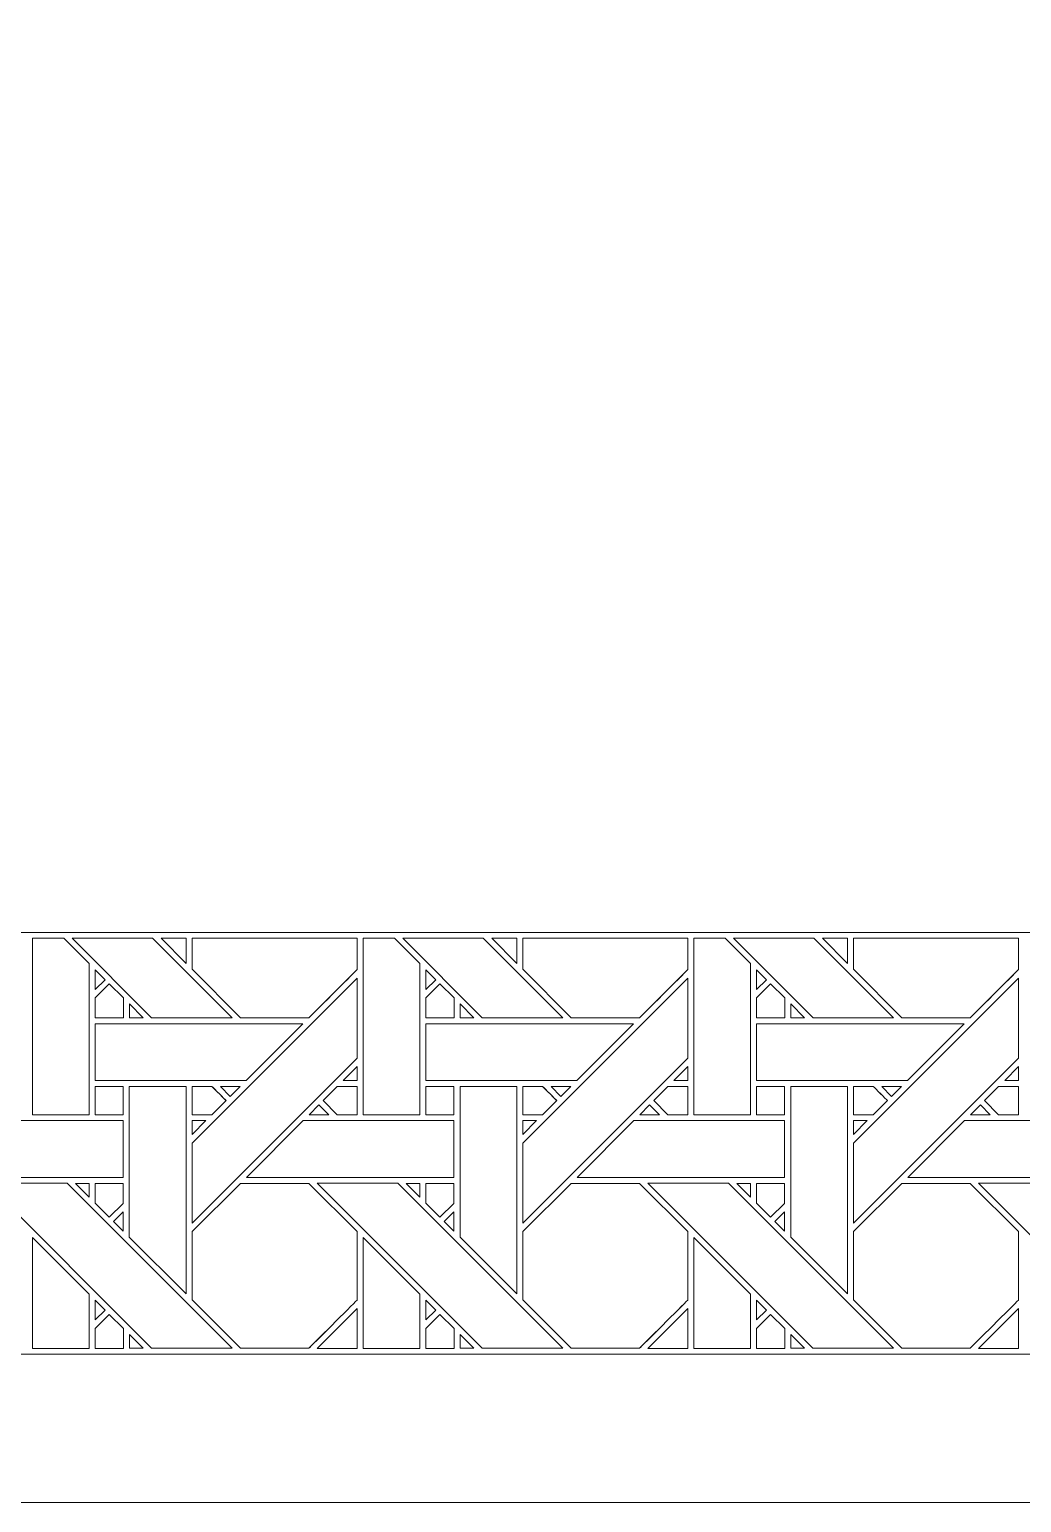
# Model space of a CAD drawing. Header units: inches. Extents: x 7.38 to 17.38, y 5.09 to 13.09.
# Drawn here: x 9.308 to 12.154, y 5.095 to 9.324 of the extents above; entities that cross this region are included whole.
import ezdxf

# ---------------------------------------------------------------- set-up
doc = ezdxf.new("R2010")
doc.units = ezdxf.units.IN
doc.header["$MEASUREMENT"] = 0
doc.layers.add('Design', color=7, linetype='Continuous', lineweight=0)

msp = doc.modelspace()

# ---------------------------------------------------------------- linework, layer by layer
at = {"layer": 'Design'}
for points, knots in [([(7.3829, 13.0948), (7.3829, 13.0948), (7.3829, 5.0948), (7.3829, 5.0948), (7.3829, 5.0948), (17.3829, 5.0948), (17.3829, 5.0948), (17.3829, 5.0948), (17.3829, 13.0948), (17.3829, 13.0948), (17.3829, 13.0948), (7.3829, 13.0948), (7.3829, 13.0948)], [0, 0, 0, 0, 1, 1, 1, 2, 2, 2, 3, 3, 3, 4, 4, 4, 4]), ([(7.8596, 12.6686), (7.8596, 12.6686), (7.8596, 5.5209), (7.8596, 5.5209), (7.8596, 5.5209), (16.9061, 5.5209), (16.9061, 5.5209), (16.9061, 5.5209), (16.9061, 12.6686), (16.9061, 12.6686), (16.9061, 12.6686), (7.8596, 12.6686), (7.8596, 12.6686)], [0, 0, 0, 0, 1, 1, 1, 2, 2, 2, 3, 3, 3, 4, 4, 4, 4]), ([(9.0706, 6.7312), (9.0706, 6.7312), (9.0706, 11.4583), (9.0706, 11.4583), (9.0706, 11.4583), (15.6951, 11.4583), (15.6951, 11.4583), (15.6951, 11.4583), (15.6951, 6.7312), (15.6951, 6.7312), (15.6951, 6.7312), (9.0706, 6.7312), (9.0706, 6.7312)], [0, 0, 0, 0, 1, 1, 1, 2, 2, 2, 3, 3, 3, 4, 4, 4, 4]), ([(9.3163, 6.7146), (9.3163, 6.7146), (9.4061, 6.7146), (9.4061, 6.7146), (9.4061, 6.7146), (9.4791, 6.6419), (9.4791, 6.6419), (9.4791, 6.6419), (9.4791, 6.2082), (9.4791, 6.2082), (9.4791, 6.2082), (9.3163, 6.2082), (9.3163, 6.2082), (9.3163, 6.2082), (9.3163, 6.7146), (9.3163, 6.7146)], [0, 0, 0, 0, 1, 1, 1, 2, 2, 2, 3, 3, 3, 4, 4, 4, 5, 5, 5, 5]), ([(9.4299, 6.7146), (9.4299, 6.7146), (9.6609, 6.7146), (9.6609, 6.7146), (9.6609, 6.7146), (9.8892, 6.4862), (9.8892, 6.4862), (9.8892, 6.4862), (9.6582, 6.4862), (9.6582, 6.4862), (9.6582, 6.4862), (9.4299, 6.7146), (9.4299, 6.7146)], [0, 0, 0, 0, 1, 1, 1, 2, 2, 2, 3, 3, 3, 4, 4, 4, 4]), ([(9.7571, 6.7146), (9.7571, 6.7146), (9.7571, 6.6426), (9.7571, 6.6426), (9.7571, 6.6426), (9.6851, 6.7146), (9.6851, 6.7146), (9.6851, 6.7146), (9.7571, 6.7146), (9.7571, 6.7146)], [0, 0, 0, 0, 1, 1, 1, 2, 2, 2, 3, 3, 3, 3]), ([(9.7742, 6.6255), (9.7742, 6.6255), (9.7742, 6.7146), (9.7742, 6.7146), (9.7742, 6.7146), (10.2478, 6.7146), (10.2478, 6.7146), (10.2478, 6.7146), (10.2478, 6.6249), (10.2478, 6.6249), (10.23, 6.607), (10.1181, 6.4952), (10.1091, 6.4862), (10.1091, 6.4862), (9.9134, 6.4862), (9.9134, 6.4862), (9.9134, 6.4862), (9.7742, 6.6255), (9.7742, 6.6255)], [0, 0, 0, 0, 1, 1, 1, 2, 2, 2, 3, 3, 3, 4, 4, 4, 5, 5, 5, 6, 6, 6, 6]), ([(9.7742, 6.6255), (9.7742, 6.6255), (9.7742, 6.7146), (9.7742, 6.7146), (9.7742, 6.7146), (10.2478, 6.7146), (10.2478, 6.7146), (10.2478, 6.7146), (10.2478, 6.6249), (10.2478, 6.6249), (10.2297, 6.6066), (10.1178, 6.4949), (10.1091, 6.4862), (10.1091, 6.4862), (9.9134, 6.4862), (9.9134, 6.4862), (9.9134, 6.4862), (9.7742, 6.6255), (9.7742, 6.6255)], [0, 0, 0, 0, 1, 1, 1, 2, 2, 2, 3, 3, 3, 4, 4, 4, 5, 5, 5, 6, 6, 6, 6]), ([(10.265, 6.7146), (10.265, 6.7146), (10.3548, 6.7146), (10.3548, 6.7146), (10.3548, 6.7146), (10.4278, 6.6419), (10.4278, 6.6419), (10.4278, 6.6419), (10.4278, 6.2082), (10.4278, 6.2082), (10.4278, 6.2082), (10.265, 6.2082), (10.265, 6.2082), (10.265, 6.2082), (10.265, 6.7146), (10.265, 6.7146)], [0, 0, 0, 0, 1, 1, 1, 2, 2, 2, 3, 3, 3, 4, 4, 4, 5, 5, 5, 5]), ([(10.3786, 6.7146), (10.3786, 6.7146), (10.6096, 6.7146), (10.6096, 6.7146), (10.6096, 6.7146), (10.838, 6.4862), (10.838, 6.4862), (10.838, 6.4862), (10.6069, 6.4862), (10.6069, 6.4862), (10.6069, 6.4862), (10.3786, 6.7146), (10.3786, 6.7146)], [0, 0, 0, 0, 1, 1, 1, 2, 2, 2, 3, 3, 3, 4, 4, 4, 4]), ([(10.7058, 6.7146), (10.7058, 6.7146), (10.7058, 6.6426), (10.7058, 6.6426), (10.7058, 6.6426), (10.6338, 6.7146), (10.6338, 6.7146), (10.6338, 6.7146), (10.7058, 6.7146), (10.7058, 6.7146)], [0, 0, 0, 0, 1, 1, 1, 2, 2, 2, 3, 3, 3, 3]), ([(10.7229, 6.6255), (10.7229, 6.6255), (10.7229, 6.7146), (10.7229, 6.7146), (10.7229, 6.7146), (11.1966, 6.7146), (11.1966, 6.7146), (11.1966, 6.7146), (11.1966, 6.6249), (11.1966, 6.6249), (11.1788, 6.607), (11.0669, 6.4952), (11.0579, 6.4862), (11.0579, 6.4862), (10.8622, 6.4862), (10.8622, 6.4862), (10.8622, 6.4862), (10.7229, 6.6255), (10.7229, 6.6255)], [0, 0, 0, 0, 1, 1, 1, 2, 2, 2, 3, 3, 3, 4, 4, 4, 5, 5, 5, 6, 6, 6, 6]), ([(10.7229, 6.6255), (10.7229, 6.6255), (10.7229, 6.7146), (10.7229, 6.7146), (10.7229, 6.7146), (11.1966, 6.7146), (11.1966, 6.7146), (11.1966, 6.7146), (11.1966, 6.6249), (11.1966, 6.6249), (11.1784, 6.6066), (11.0666, 6.4949), (11.0579, 6.4862), (11.0579, 6.4862), (10.8622, 6.4862), (10.8622, 6.4862), (10.8622, 6.4862), (10.7229, 6.6255), (10.7229, 6.6255)], [0, 0, 0, 0, 1, 1, 1, 2, 2, 2, 3, 3, 3, 4, 4, 4, 5, 5, 5, 6, 6, 6, 6]), ([(11.2137, 6.7146), (11.2137, 6.7146), (11.3036, 6.7146), (11.3036, 6.7146), (11.3036, 6.7146), (11.3765, 6.6419), (11.3765, 6.6419), (11.3765, 6.6419), (11.3765, 6.2082), (11.3765, 6.2082), (11.3765, 6.2082), (11.2137, 6.2082), (11.2137, 6.2082), (11.2137, 6.2082), (11.2137, 6.7146), (11.2137, 6.7146)], [0, 0, 0, 0, 1, 1, 1, 2, 2, 2, 3, 3, 3, 4, 4, 4, 5, 5, 5, 5]), ([(11.3273, 6.7146), (11.3273, 6.7146), (11.5583, 6.7146), (11.5583, 6.7146), (11.5583, 6.7146), (11.7867, 6.4862), (11.7867, 6.4862), (11.7867, 6.4862), (11.5557, 6.4862), (11.5557, 6.4862), (11.5557, 6.4862), (11.3273, 6.7146), (11.3273, 6.7146)], [0, 0, 0, 0, 1, 1, 1, 2, 2, 2, 3, 3, 3, 4, 4, 4, 4]), ([(11.6545, 6.7146), (11.6545, 6.7146), (11.6545, 6.6426), (11.6545, 6.6426), (11.6545, 6.6426), (11.5826, 6.7146), (11.5826, 6.7146), (11.5826, 6.7146), (11.6545, 6.7146), (11.6545, 6.7146)], [0, 0, 0, 0, 1, 1, 1, 2, 2, 2, 3, 3, 3, 3]), ([(11.6717, 6.6255), (11.6717, 6.6255), (11.6717, 6.7146), (11.6717, 6.7146), (11.6717, 6.7146), (12.1453, 6.7146), (12.1453, 6.7146), (12.1453, 6.7146), (12.1453, 6.6249), (12.1453, 6.6249), (12.1275, 6.607), (12.0156, 6.4952), (12.0066, 6.4862), (12.0066, 6.4862), (11.8109, 6.4862), (11.8109, 6.4862), (11.8109, 6.4862), (11.6717, 6.6255), (11.6717, 6.6255)], [0, 0, 0, 0, 1, 1, 1, 2, 2, 2, 3, 3, 3, 4, 4, 4, 5, 5, 5, 6, 6, 6, 6]), ([(11.6717, 6.6255), (11.6717, 6.6255), (11.6717, 6.7146), (11.6717, 6.7146), (11.6717, 6.7146), (12.1453, 6.7146), (12.1453, 6.7146), (12.1453, 6.7146), (12.1453, 6.6249), (12.1453, 6.6249), (12.1272, 6.6066), (12.0153, 6.4949), (12.0066, 6.4862), (12.0066, 6.4862), (11.8109, 6.4862), (11.8109, 6.4862), (11.8109, 6.4862), (11.6717, 6.6255), (11.6717, 6.6255)], [0, 0, 0, 0, 1, 1, 1, 2, 2, 2, 3, 3, 3, 4, 4, 4, 5, 5, 5, 6, 6, 6, 6]), ([(9.4964, 6.5677), (9.4964, 6.5677), (9.4964, 6.6244), (9.4964, 6.6244), (9.4964, 6.6244), (9.5246, 6.5958), (9.5246, 6.5958), (9.5246, 6.5958), (9.4964, 6.5677), (9.4964, 6.5677)], [0, 0, 0, 0, 1, 1, 1, 2, 2, 2, 3, 3, 3, 3]), ([(9.7742, 6.1269), (9.7742, 6.1269), (10.2479, 6.6005), (10.2479, 6.6005), (10.2479, 6.6005), (10.2479, 6.3705), (10.2479, 6.3705), (10.2479, 6.3705), (9.7742, 5.8968), (9.7742, 5.8968), (9.7742, 5.8968), (9.7742, 6.1269), (9.7742, 6.1269)], [0, 0, 0, 0, 1, 1, 1, 2, 2, 2, 3, 3, 3, 4, 4, 4, 4]), ([(10.4451, 6.5677), (10.4451, 6.5677), (10.4451, 6.6244), (10.4451, 6.6244), (10.4451, 6.6244), (10.4733, 6.5958), (10.4733, 6.5958), (10.4733, 6.5958), (10.4451, 6.5677), (10.4451, 6.5677)], [0, 0, 0, 0, 1, 1, 1, 2, 2, 2, 3, 3, 3, 3]), ([(10.7229, 6.1269), (10.7229, 6.1269), (11.1966, 6.6005), (11.1966, 6.6005), (11.1966, 6.6005), (11.1966, 6.3705), (11.1966, 6.3705), (11.1966, 6.3705), (10.7229, 5.8968), (10.7229, 5.8968), (10.7229, 5.8968), (10.7229, 6.1269), (10.7229, 6.1269)], [0, 0, 0, 0, 1, 1, 1, 2, 2, 2, 3, 3, 3, 4, 4, 4, 4]), ([(11.3938, 6.5677), (11.3938, 6.5677), (11.3938, 6.6244), (11.3938, 6.6244), (11.3938, 6.6244), (11.422, 6.5958), (11.422, 6.5958), (11.422, 6.5958), (11.3938, 6.5677), (11.3938, 6.5677)], [0, 0, 0, 0, 1, 1, 1, 2, 2, 2, 3, 3, 3, 3]), ([(11.6717, 6.1269), (11.6717, 6.1269), (12.1453, 6.6005), (12.1453, 6.6005), (12.1453, 6.6005), (12.1453, 6.3705), (12.1453, 6.3705), (12.1453, 6.3705), (11.6717, 5.8968), (11.6717, 5.8968), (11.6717, 5.8968), (11.6717, 6.1269), (11.6717, 6.1269)], [0, 0, 0, 0, 1, 1, 1, 2, 2, 2, 3, 3, 3, 4, 4, 4, 4]), ([(9.577, 6.486), (9.577, 6.486), (9.4963, 6.486), (9.4963, 6.486), (9.4963, 6.486), (9.4963, 6.5433), (9.4963, 6.5433), (9.4963, 6.5433), (9.5367, 6.5836), (9.5367, 6.5836), (9.5367, 6.5836), (9.577, 6.5433), (9.577, 6.5433), (9.577, 6.5433), (9.577, 6.486), (9.577, 6.486)], [0, 0, 0, 0, 1, 1, 1, 2, 2, 2, 3, 3, 3, 4, 4, 4, 5, 5, 5, 5]), ([(9.5367, 6.5836), (9.5367, 6.5836), (9.577, 6.5433), (9.577, 6.5433), (9.577, 6.5433), (9.577, 6.486), (9.577, 6.486), (9.577, 6.486), (9.4963, 6.486), (9.4963, 6.486), (9.4963, 6.486), (9.4963, 6.5433), (9.4963, 6.5433), (9.4963, 6.5433), (9.5367, 6.5836), (9.5367, 6.5836)], [0, 0, 0, 0, 1, 1, 1, 2, 2, 2, 3, 3, 3, 4, 4, 4, 5, 5, 5, 5]), ([(10.5257, 6.486), (10.5257, 6.486), (10.4451, 6.486), (10.4451, 6.486), (10.4451, 6.486), (10.4451, 6.5433), (10.4451, 6.5433), (10.4451, 6.5433), (10.4854, 6.5836), (10.4854, 6.5836), (10.4854, 6.5836), (10.5257, 6.5433), (10.5257, 6.5433), (10.5257, 6.5433), (10.5257, 6.486), (10.5257, 6.486)], [0, 0, 0, 0, 1, 1, 1, 2, 2, 2, 3, 3, 3, 4, 4, 4, 5, 5, 5, 5]), ([(10.4451, 6.486), (10.4451, 6.486), (10.4451, 6.5433), (10.4451, 6.5433), (10.4451, 6.5433), (10.4854, 6.5836), (10.4854, 6.5836), (10.4854, 6.5836), (10.5257, 6.5433), (10.5257, 6.5433), (10.5257, 6.5433), (10.5257, 6.486), (10.5257, 6.486), (10.5257, 6.486), (10.4451, 6.486), (10.4451, 6.486)], [0, 0, 0, 0, 1, 1, 1, 2, 2, 2, 3, 3, 3, 4, 4, 4, 5, 5, 5, 5]), ([(11.4745, 6.486), (11.4745, 6.486), (11.3938, 6.486), (11.3938, 6.486), (11.3938, 6.486), (11.3938, 6.5433), (11.3938, 6.5433), (11.3938, 6.5433), (11.4341, 6.5836), (11.4341, 6.5836), (11.4341, 6.5836), (11.4745, 6.5433), (11.4745, 6.5433), (11.4745, 6.5433), (11.4745, 6.486), (11.4745, 6.486)], [0, 0, 0, 0, 1, 1, 1, 2, 2, 2, 3, 3, 3, 4, 4, 4, 5, 5, 5, 5]), ([(11.3938, 6.486), (11.3938, 6.486), (11.3938, 6.5433), (11.3938, 6.5433), (11.3938, 6.5433), (11.4341, 6.5836), (11.4341, 6.5836), (11.4341, 6.5836), (11.4745, 6.5433), (11.4745, 6.5433), (11.4745, 6.5433), (11.4745, 6.486), (11.4745, 6.486), (11.4745, 6.486), (11.3938, 6.486), (11.3938, 6.486)], [0, 0, 0, 0, 1, 1, 1, 2, 2, 2, 3, 3, 3, 4, 4, 4, 5, 5, 5, 5]), ([(9.634, 6.4862), (9.634, 6.4862), (9.5943, 6.4862), (9.5943, 6.4862), (9.5943, 6.4862), (9.5943, 6.526), (9.5943, 6.526), (9.5943, 6.526), (9.634, 6.4862), (9.634, 6.4862)], [0, 0, 0, 0, 1, 1, 1, 2, 2, 2, 3, 3, 3, 3]), ([(10.5827, 6.4862), (10.5827, 6.4862), (10.543, 6.4862), (10.543, 6.4862), (10.543, 6.4862), (10.543, 6.526), (10.543, 6.526), (10.543, 6.526), (10.5827, 6.4862), (10.5827, 6.4862)], [0, 0, 0, 0, 1, 1, 1, 2, 2, 2, 3, 3, 3, 3]), ([(11.5314, 6.4862), (11.5314, 6.4862), (11.4917, 6.4862), (11.4917, 6.4862), (11.4917, 6.4862), (11.4917, 6.526), (11.4917, 6.526), (11.4917, 6.526), (11.5314, 6.4862), (11.5314, 6.4862)], [0, 0, 0, 0, 1, 1, 1, 2, 2, 2, 3, 3, 3, 3]), ([(9.4964, 6.3063), (9.4964, 6.3063), (9.4964, 6.469), (9.4964, 6.469), (9.4964, 6.469), (10.0921, 6.469), (10.0921, 6.469), (10.0921, 6.469), (9.9293, 6.3063), (9.9293, 6.3063), (9.9293, 6.3063), (9.4964, 6.3063), (9.4964, 6.3063)], [0, 0, 0, 0, 1, 1, 1, 2, 2, 2, 3, 3, 3, 4, 4, 4, 4]), ([(10.4451, 6.3063), (10.4451, 6.3063), (10.4451, 6.469), (10.4451, 6.469), (10.4451, 6.469), (11.0408, 6.469), (11.0408, 6.469), (11.0408, 6.469), (10.8781, 6.3063), (10.8781, 6.3063), (10.8781, 6.3063), (10.4451, 6.3063), (10.4451, 6.3063)], [0, 0, 0, 0, 1, 1, 1, 2, 2, 2, 3, 3, 3, 4, 4, 4, 4]), ([(11.3938, 6.3063), (11.3938, 6.3063), (11.3938, 6.469), (11.3938, 6.469), (11.3938, 6.469), (11.9895, 6.469), (11.9895, 6.469), (11.9895, 6.469), (11.8268, 6.3063), (11.8268, 6.3063), (11.8268, 6.3063), (11.3938, 6.3063), (11.3938, 6.3063)], [0, 0, 0, 0, 1, 1, 1, 2, 2, 2, 3, 3, 3, 4, 4, 4, 4]), ([(10.2081, 6.3063), (10.2081, 6.3063), (10.2479, 6.3461), (10.2479, 6.3461), (10.2479, 6.3461), (10.2479, 6.3063), (10.2479, 6.3063), (10.2479, 6.3063), (10.2081, 6.3063), (10.2081, 6.3063)], [0, 0, 0, 0, 1, 1, 1, 2, 2, 2, 3, 3, 3, 3]), ([(11.1568, 6.3063), (11.1568, 6.3063), (11.1966, 6.3461), (11.1966, 6.3461), (11.1966, 6.3461), (11.1966, 6.3063), (11.1966, 6.3063), (11.1966, 6.3063), (11.1568, 6.3063), (11.1568, 6.3063)], [0, 0, 0, 0, 1, 1, 1, 2, 2, 2, 3, 3, 3, 3]), ([(12.1056, 6.3063), (12.1056, 6.3063), (12.1453, 6.3461), (12.1453, 6.3461), (12.1453, 6.3461), (12.1453, 6.3063), (12.1453, 6.3063), (12.1453, 6.3063), (12.1056, 6.3063), (12.1056, 6.3063)], [0, 0, 0, 0, 1, 1, 1, 2, 2, 2, 3, 3, 3, 3]), ([(9.4963, 6.289), (9.4963, 6.289), (9.5766, 6.289), (9.5766, 6.289), (9.5766, 6.289), (9.5766, 6.2082), (9.5766, 6.2082), (9.5766, 6.2082), (9.4963, 6.2082), (9.4963, 6.2082), (9.4963, 6.2082), (9.4963, 6.289), (9.4963, 6.289)], [0, 0, 0, 0, 1, 1, 1, 2, 2, 2, 3, 3, 3, 4, 4, 4, 4]), ([(9.5766, 6.289), (9.5766, 6.289), (9.5766, 6.2082), (9.5766, 6.2082), (9.5766, 6.2082), (9.4963, 6.2082), (9.4963, 6.2082), (9.4963, 6.2082), (9.4963, 6.289), (9.4963, 6.289), (9.4963, 6.289), (9.5766, 6.289), (9.5766, 6.289)], [0, 0, 0, 0, 1, 1, 1, 2, 2, 2, 3, 3, 3, 4, 4, 4, 4]), ([(9.7571, 6.289), (9.7571, 6.289), (9.7571, 5.6939), (9.7571, 5.6939), (9.7571, 5.6939), (9.5942, 5.8568), (9.5942, 5.8568), (9.5942, 5.8568), (9.5942, 6.289), (9.5942, 6.289), (9.5942, 6.289), (9.7571, 6.289), (9.7571, 6.289)], [0, 0, 0, 0, 1, 1, 1, 2, 2, 2, 3, 3, 3, 4, 4, 4, 4]), ([(9.7742, 6.289), (9.7742, 6.289), (9.8313, 6.289), (9.8313, 6.289), (9.8364, 6.2839), (9.8672, 6.2531), (9.8716, 6.2486), (9.8716, 6.2486), (9.8312, 6.2082), (9.8312, 6.2082), (9.8312, 6.2082), (9.7742, 6.2082), (9.7742, 6.2082), (9.7742, 6.2082), (9.7742, 6.289), (9.7742, 6.289)], [0, 0, 0, 0, 1, 1, 1, 2, 2, 2, 3, 3, 3, 4, 4, 4, 5, 5, 5, 5]), ([(9.7742, 6.289), (9.7742, 6.289), (9.8313, 6.289), (9.8313, 6.289), (9.8369, 6.2834), (9.8716, 6.2486), (9.8716, 6.2486), (9.8716, 6.2486), (9.8312, 6.2082), (9.8312, 6.2082), (9.8312, 6.2082), (9.7742, 6.2082), (9.7742, 6.2082), (9.7742, 6.2082), (9.7742, 6.289), (9.7742, 6.289)], [0, 0, 0, 0, 1, 1, 1, 2, 2, 2, 3, 3, 3, 4, 4, 4, 5, 5, 5, 5]), ([(9.9121, 6.289), (9.9121, 6.289), (9.8838, 6.2608), (9.8838, 6.2608), (9.8838, 6.2608), (9.8556, 6.289), (9.8556, 6.289), (9.8556, 6.289), (9.9121, 6.289), (9.9121, 6.289)], [0, 0, 0, 0, 1, 1, 1, 2, 2, 2, 3, 3, 3, 3]), ([(10.2479, 6.2082), (10.2479, 6.2082), (10.1907, 6.2082), (10.1907, 6.2082), (10.1907, 6.2082), (10.1504, 6.2486), (10.1504, 6.2486), (10.1504, 6.2486), (10.1908, 6.289), (10.1908, 6.289), (10.1908, 6.289), (10.2479, 6.289), (10.2479, 6.289), (10.2479, 6.289), (10.2479, 6.2082), (10.2479, 6.2082)], [0, 0, 0, 0, 1, 1, 1, 2, 2, 2, 3, 3, 3, 4, 4, 4, 5, 5, 5, 5]), ([(10.1504, 6.2486), (10.1504, 6.2486), (10.1908, 6.289), (10.1908, 6.289), (10.1908, 6.289), (10.2479, 6.289), (10.2479, 6.289), (10.2479, 6.289), (10.2479, 6.2082), (10.2479, 6.2082), (10.2479, 6.2082), (10.1907, 6.2082), (10.1907, 6.2082), (10.1907, 6.2082), (10.1504, 6.2486), (10.1504, 6.2486)], [0, 0, 0, 0, 1, 1, 1, 2, 2, 2, 3, 3, 3, 4, 4, 4, 5, 5, 5, 5]), ([(10.4451, 6.2082), (10.4451, 6.2082), (10.4451, 6.289), (10.4451, 6.289), (10.4451, 6.289), (10.5253, 6.289), (10.5253, 6.289), (10.5253, 6.289), (10.5253, 6.2082), (10.5253, 6.2082), (10.5253, 6.2082), (10.4451, 6.2082), (10.4451, 6.2082)], [0, 0, 0, 0, 1, 1, 1, 2, 2, 2, 3, 3, 3, 4, 4, 4, 4]), ([(10.4451, 6.289), (10.4451, 6.289), (10.5253, 6.289), (10.5253, 6.289), (10.5253, 6.289), (10.5253, 6.2082), (10.5253, 6.2082), (10.5253, 6.2082), (10.4451, 6.2082), (10.4451, 6.2082), (10.4451, 6.2082), (10.4451, 6.289), (10.4451, 6.289)], [0, 0, 0, 0, 1, 1, 1, 2, 2, 2, 3, 3, 3, 4, 4, 4, 4]), ([(10.7058, 6.289), (10.7058, 6.289), (10.7058, 5.6939), (10.7058, 5.6939), (10.7058, 5.6939), (10.5429, 5.8568), (10.5429, 5.8568), (10.5429, 5.8568), (10.5429, 6.289), (10.5429, 6.289), (10.5429, 6.289), (10.7058, 6.289), (10.7058, 6.289)], [0, 0, 0, 0, 1, 1, 1, 2, 2, 2, 3, 3, 3, 4, 4, 4, 4]), ([(10.7229, 6.289), (10.7229, 6.289), (10.78, 6.289), (10.78, 6.289), (10.7851, 6.2839), (10.8159, 6.2531), (10.8203, 6.2486), (10.8203, 6.2486), (10.7799, 6.2082), (10.7799, 6.2082), (10.7799, 6.2082), (10.7229, 6.2082), (10.7229, 6.2082), (10.7229, 6.2082), (10.7229, 6.289), (10.7229, 6.289)], [0, 0, 0, 0, 1, 1, 1, 2, 2, 2, 3, 3, 3, 4, 4, 4, 5, 5, 5, 5]), ([(10.7229, 6.289), (10.7229, 6.289), (10.78, 6.289), (10.78, 6.289), (10.7855, 6.2835), (10.8203, 6.2486), (10.8203, 6.2486), (10.8203, 6.2486), (10.7799, 6.2082), (10.7799, 6.2082), (10.7799, 6.2082), (10.7229, 6.2082), (10.7229, 6.2082), (10.7229, 6.2082), (10.7229, 6.289), (10.7229, 6.289)], [0, 0, 0, 0, 1, 1, 1, 2, 2, 2, 3, 3, 3, 4, 4, 4, 5, 5, 5, 5]), ([(10.8608, 6.289), (10.8608, 6.289), (10.8326, 6.2608), (10.8326, 6.2608), (10.8326, 6.2608), (10.8044, 6.289), (10.8044, 6.289), (10.8044, 6.289), (10.8608, 6.289), (10.8608, 6.289)], [0, 0, 0, 0, 1, 1, 1, 2, 2, 2, 3, 3, 3, 3]), ([(11.1966, 6.2082), (11.1966, 6.2082), (11.1395, 6.2082), (11.1395, 6.2082), (11.1395, 6.2082), (11.0991, 6.2486), (11.0991, 6.2486), (11.0991, 6.2486), (11.1396, 6.289), (11.1396, 6.289), (11.1396, 6.289), (11.1966, 6.289), (11.1966, 6.289), (11.1966, 6.289), (11.1966, 6.2082), (11.1966, 6.2082)], [0, 0, 0, 0, 1, 1, 1, 2, 2, 2, 3, 3, 3, 4, 4, 4, 5, 5, 5, 5]), ([(11.0991, 6.2486), (11.0991, 6.2486), (11.1396, 6.289), (11.1396, 6.289), (11.1396, 6.289), (11.1966, 6.289), (11.1966, 6.289), (11.1966, 6.289), (11.1966, 6.2082), (11.1966, 6.2082), (11.1966, 6.2082), (11.1395, 6.2082), (11.1395, 6.2082), (11.1395, 6.2082), (11.0991, 6.2486), (11.0991, 6.2486)], [0, 0, 0, 0, 1, 1, 1, 2, 2, 2, 3, 3, 3, 4, 4, 4, 5, 5, 5, 5]), ([(11.3938, 6.2082), (11.3938, 6.2082), (11.3938, 6.289), (11.3938, 6.289), (11.3938, 6.289), (11.474, 6.289), (11.474, 6.289), (11.474, 6.289), (11.474, 6.2082), (11.474, 6.2082), (11.474, 6.2082), (11.3938, 6.2082), (11.3938, 6.2082)], [0, 0, 0, 0, 1, 1, 1, 2, 2, 2, 3, 3, 3, 4, 4, 4, 4]), ([(11.3938, 6.289), (11.3938, 6.289), (11.474, 6.289), (11.474, 6.289), (11.474, 6.289), (11.474, 6.2082), (11.474, 6.2082), (11.474, 6.2082), (11.3938, 6.2082), (11.3938, 6.2082), (11.3938, 6.2082), (11.3938, 6.289), (11.3938, 6.289)], [0, 0, 0, 0, 1, 1, 1, 2, 2, 2, 3, 3, 3, 4, 4, 4, 4]), ([(11.6545, 6.289), (11.6545, 6.289), (11.6545, 5.6939), (11.6545, 5.6939), (11.6545, 5.6939), (11.4916, 5.8568), (11.4916, 5.8568), (11.4916, 5.8568), (11.4916, 6.289), (11.4916, 6.289), (11.4916, 6.289), (11.6545, 6.289), (11.6545, 6.289)], [0, 0, 0, 0, 1, 1, 1, 2, 2, 2, 3, 3, 3, 4, 4, 4, 4]), ([(11.6717, 6.289), (11.6717, 6.289), (11.7287, 6.289), (11.7287, 6.289), (11.7339, 6.2839), (11.7646, 6.2531), (11.7691, 6.2486), (11.7691, 6.2486), (11.7286, 6.2082), (11.7286, 6.2082), (11.7286, 6.2082), (11.6717, 6.2082), (11.6717, 6.2082), (11.6717, 6.2082), (11.6717, 6.289), (11.6717, 6.289)], [0, 0, 0, 0, 1, 1, 1, 2, 2, 2, 3, 3, 3, 4, 4, 4, 5, 5, 5, 5]), ([(11.6717, 6.289), (11.6717, 6.289), (11.7287, 6.289), (11.7287, 6.289), (11.734, 6.2838), (11.7647, 6.253), (11.7691, 6.2486), (11.7691, 6.2486), (11.7286, 6.2082), (11.7286, 6.2082), (11.7286, 6.2082), (11.6717, 6.2082), (11.6717, 6.2082), (11.6717, 6.2082), (11.6717, 6.289), (11.6717, 6.289)], [0, 0, 0, 0, 1, 1, 1, 2, 2, 2, 3, 3, 3, 4, 4, 4, 5, 5, 5, 5]), ([(11.8096, 6.289), (11.8096, 6.289), (11.7813, 6.2608), (11.7813, 6.2608), (11.7813, 6.2608), (11.7531, 6.289), (11.7531, 6.289), (11.7531, 6.289), (11.8096, 6.289), (11.8096, 6.289)], [0, 0, 0, 0, 1, 1, 1, 2, 2, 2, 3, 3, 3, 3]), ([(12.1453, 6.2082), (12.1453, 6.2082), (12.0882, 6.2082), (12.0882, 6.2082), (12.0882, 6.2082), (12.0479, 6.2486), (12.0479, 6.2486), (12.0479, 6.2486), (12.0883, 6.289), (12.0883, 6.289), (12.0883, 6.289), (12.1453, 6.289), (12.1453, 6.289), (12.1453, 6.289), (12.1453, 6.2082), (12.1453, 6.2082)], [0, 0, 0, 0, 1, 1, 1, 2, 2, 2, 3, 3, 3, 4, 4, 4, 5, 5, 5, 5]), ([(12.0479, 6.2486), (12.0479, 6.2486), (12.0883, 6.289), (12.0883, 6.289), (12.0883, 6.289), (12.1453, 6.289), (12.1453, 6.289), (12.1453, 6.289), (12.1453, 6.2082), (12.1453, 6.2082), (12.1453, 6.2082), (12.0882, 6.2082), (12.0882, 6.2082), (12.0882, 6.2082), (12.0479, 6.2486), (12.0479, 6.2486)], [0, 0, 0, 0, 1, 1, 1, 2, 2, 2, 3, 3, 3, 4, 4, 4, 5, 5, 5, 5]), ([(10.1666, 6.2082), (10.1666, 6.2082), (10.11, 6.2082), (10.11, 6.2082), (10.11, 6.2082), (10.1383, 6.2365), (10.1383, 6.2365), (10.1383, 6.2365), (10.1666, 6.2082), (10.1666, 6.2082)], [0, 0, 0, 0, 1, 1, 1, 2, 2, 2, 3, 3, 3, 3]), ([(11.1153, 6.2082), (11.1153, 6.2082), (11.0588, 6.2082), (11.0588, 6.2082), (11.0588, 6.2082), (11.087, 6.2365), (11.087, 6.2365), (11.087, 6.2365), (11.1153, 6.2082), (11.1153, 6.2082)], [0, 0, 0, 0, 1, 1, 1, 2, 2, 2, 3, 3, 3, 3]), ([(12.064, 6.2082), (12.064, 6.2082), (12.0075, 6.2082), (12.0075, 6.2082), (12.0075, 6.2082), (12.0358, 6.2365), (12.0358, 6.2365), (12.0358, 6.2365), (12.064, 6.2082), (12.064, 6.2082)], [0, 0, 0, 0, 1, 1, 1, 2, 2, 2, 3, 3, 3, 3]), ([(8.9813, 6.0283), (8.9813, 6.0283), (9.1442, 6.1911), (9.1442, 6.1911), (9.1442, 6.1911), (9.5766, 6.1911), (9.5766, 6.1911), (9.5766, 6.1911), (9.5766, 6.0283), (9.5766, 6.0283), (9.5766, 6.0283), (8.9813, 6.0283), (8.9813, 6.0283)], [0, 0, 0, 0, 1, 1, 1, 2, 2, 2, 3, 3, 3, 4, 4, 4, 4]), ([(9.8141, 6.1911), (9.8141, 6.1911), (9.7742, 6.1513), (9.7742, 6.1513), (9.7742, 6.1513), (9.7742, 6.1911), (9.7742, 6.1911), (9.7742, 6.1911), (9.8141, 6.1911), (9.8141, 6.1911)], [0, 0, 0, 0, 1, 1, 1, 2, 2, 2, 3, 3, 3, 3]), ([(9.9301, 6.0283), (9.9301, 6.0283), (10.0929, 6.1911), (10.0929, 6.1911), (10.0929, 6.1911), (10.5253, 6.1911), (10.5253, 6.1911), (10.5253, 6.1911), (10.5253, 6.0283), (10.5253, 6.0283), (10.5253, 6.0283), (9.9301, 6.0283), (9.9301, 6.0283)], [0, 0, 0, 0, 1, 1, 1, 2, 2, 2, 3, 3, 3, 4, 4, 4, 4]), ([(10.7628, 6.1911), (10.7628, 6.1911), (10.7229, 6.1513), (10.7229, 6.1513), (10.7229, 6.1513), (10.7229, 6.1911), (10.7229, 6.1911), (10.7229, 6.1911), (10.7628, 6.1911), (10.7628, 6.1911)], [0, 0, 0, 0, 1, 1, 1, 2, 2, 2, 3, 3, 3, 3]), ([(10.8788, 6.0283), (10.8788, 6.0283), (11.0416, 6.1911), (11.0416, 6.1911), (11.0416, 6.1911), (11.4741, 6.1911), (11.4741, 6.1911), (11.4741, 6.1911), (11.4741, 6.0283), (11.4741, 6.0283), (11.4741, 6.0283), (10.8788, 6.0283), (10.8788, 6.0283)], [0, 0, 0, 0, 1, 1, 1, 2, 2, 2, 3, 3, 3, 4, 4, 4, 4]), ([(11.7115, 6.1911), (11.7115, 6.1911), (11.6717, 6.1513), (11.6717, 6.1513), (11.6717, 6.1513), (11.6717, 6.1911), (11.6717, 6.1911), (11.6717, 6.1911), (11.7115, 6.1911), (11.7115, 6.1911)], [0, 0, 0, 0, 1, 1, 1, 2, 2, 2, 3, 3, 3, 3]), ([(11.8275, 6.0283), (11.8275, 6.0283), (11.9904, 6.1911), (11.9904, 6.1911), (11.9904, 6.1911), (12.4228, 6.1911), (12.4228, 6.1911), (12.4228, 6.1911), (12.4228, 6.0283), (12.4228, 6.0283), (12.4228, 6.0283), (11.8275, 6.0283), (11.8275, 6.0283)], [0, 0, 0, 0, 1, 1, 1, 2, 2, 2, 3, 3, 3, 4, 4, 4, 4]), ([(9.6582, 5.5375), (9.6582, 5.5375), (9.1846, 6.0112), (9.1846, 6.0112), (9.1846, 6.0112), (9.4156, 6.0112), (9.4156, 6.0112), (9.4156, 6.0112), (9.8892, 5.5375), (9.8892, 5.5375), (9.8892, 5.5375), (9.6582, 5.5375), (9.6582, 5.5375)], [0, 0, 0, 0, 1, 1, 1, 2, 2, 2, 3, 3, 3, 4, 4, 4, 4]), ([(9.4791, 6.0111), (9.4791, 6.0111), (9.4791, 5.9713), (9.4791, 5.9713), (9.4791, 5.9713), (9.4397, 6.0111), (9.4397, 6.0111), (9.4397, 6.0111), (9.4791, 6.0111), (9.4791, 6.0111)], [0, 0, 0, 0, 1, 1, 1, 2, 2, 2, 3, 3, 3, 3]), ([(9.4963, 6.0111), (9.4963, 6.0111), (9.5766, 6.0111), (9.5766, 6.0111), (9.5766, 6.0111), (9.5766, 5.9535), (9.5766, 5.9535), (9.5766, 5.9535), (9.5366, 5.9136), (9.5366, 5.9136), (9.5366, 5.9136), (9.4963, 5.9539), (9.4963, 5.9539), (9.4963, 5.9539), (9.4963, 6.0111), (9.4963, 6.0111)], [0, 0, 0, 0, 1, 1, 1, 2, 2, 2, 3, 3, 3, 4, 4, 4, 5, 5, 5, 5]), ([(9.5366, 5.9136), (9.5366, 5.9136), (9.4963, 5.9539), (9.4963, 5.9539), (9.4963, 5.9539), (9.4963, 6.0111), (9.4963, 6.0111), (9.4963, 6.0111), (9.5766, 6.0111), (9.5766, 6.0111), (9.5766, 6.0111), (9.5766, 5.9535), (9.5766, 5.9535), (9.5766, 5.9535), (9.5366, 5.9136), (9.5366, 5.9136)], [0, 0, 0, 0, 1, 1, 1, 2, 2, 2, 3, 3, 3, 4, 4, 4, 5, 5, 5, 5]), ([(10.2478, 5.6762), (10.23, 5.6582), (10.1181, 5.5465), (10.1091, 5.5375), (10.1091, 5.5375), (9.9134, 5.5375), (9.9134, 5.5375), (9.9134, 5.5375), (9.7742, 5.6767), (9.7742, 5.6767), (9.7742, 5.6767), (9.7742, 5.8724), (9.7742, 5.8724), (9.7742, 5.8724), (9.9129, 6.0111), (9.9129, 6.0111), (9.9129, 6.0111), (10.1091, 6.0111), (10.1091, 6.0111), (10.1091, 6.0111), (10.2478, 5.8724), (10.2478, 5.8724), (10.2478, 5.8724), (10.2478, 5.6762), (10.2478, 5.6762)], [0, 0, 0, 0, 1, 1, 1, 2, 2, 2, 3, 3, 3, 4, 4, 4, 5, 5, 5, 6, 6, 6, 7, 7, 7, 8, 8, 8, 8]), ([(10.1091, 5.5375), (10.1091, 5.5375), (9.9134, 5.5375), (9.9134, 5.5375), (9.9134, 5.5375), (9.7742, 5.6767), (9.7742, 5.6767), (9.7742, 5.6767), (9.7742, 5.8724), (9.7742, 5.8724), (9.7742, 5.8724), (9.9129, 6.0111), (9.9129, 6.0111), (9.9129, 6.0111), (10.1091, 6.0111), (10.1091, 6.0111), (10.1091, 6.0111), (10.2478, 5.8724), (10.2478, 5.8724), (10.2478, 5.8724), (10.2478, 5.6762), (10.2478, 5.6762), (10.2297, 5.6579), (10.1178, 5.5462), (10.1091, 5.5375)], [0, 0, 0, 0, 1, 1, 1, 2, 2, 2, 3, 3, 3, 4, 4, 4, 5, 5, 5, 6, 6, 6, 7, 7, 7, 8, 8, 8, 8]), ([(10.6069, 5.5375), (10.6069, 5.5375), (10.1334, 6.0112), (10.1334, 6.0112), (10.1334, 6.0112), (10.3643, 6.0112), (10.3643, 6.0112), (10.3643, 6.0112), (10.838, 5.5375), (10.838, 5.5375), (10.838, 5.5375), (10.6069, 5.5375), (10.6069, 5.5375)], [0, 0, 0, 0, 1, 1, 1, 2, 2, 2, 3, 3, 3, 4, 4, 4, 4]), ([(10.4279, 6.0111), (10.4279, 6.0111), (10.4279, 5.9713), (10.4279, 5.9713), (10.4279, 5.9713), (10.3884, 6.0111), (10.3884, 6.0111), (10.3884, 6.0111), (10.4279, 6.0111), (10.4279, 6.0111)], [0, 0, 0, 0, 1, 1, 1, 2, 2, 2, 3, 3, 3, 3]), ([(10.445, 6.0111), (10.445, 6.0111), (10.5253, 6.0111), (10.5253, 6.0111), (10.5253, 6.0111), (10.5253, 5.9535), (10.5253, 5.9535), (10.5253, 5.9535), (10.4854, 5.9136), (10.4854, 5.9136), (10.4854, 5.9136), (10.445, 5.9539), (10.445, 5.9539), (10.445, 5.9539), (10.445, 6.0111), (10.445, 6.0111)], [0, 0, 0, 0, 1, 1, 1, 2, 2, 2, 3, 3, 3, 4, 4, 4, 5, 5, 5, 5]), ([(10.4854, 5.9136), (10.4854, 5.9136), (10.445, 5.9539), (10.445, 5.9539), (10.445, 5.9539), (10.445, 6.0111), (10.445, 6.0111), (10.445, 6.0111), (10.5253, 6.0111), (10.5253, 6.0111), (10.5253, 6.0111), (10.5253, 5.9535), (10.5253, 5.9535), (10.5253, 5.9535), (10.4854, 5.9136), (10.4854, 5.9136)], [0, 0, 0, 0, 1, 1, 1, 2, 2, 2, 3, 3, 3, 4, 4, 4, 5, 5, 5, 5]), ([(11.1966, 5.6762), (11.1788, 5.6582), (11.0669, 5.5465), (11.0579, 5.5375), (11.0579, 5.5375), (10.8622, 5.5375), (10.8622, 5.5375), (10.8622, 5.5375), (10.7229, 5.6767), (10.7229, 5.6767), (10.7229, 5.6767), (10.7229, 5.8724), (10.7229, 5.8724), (10.7229, 5.8724), (10.8616, 6.0111), (10.8616, 6.0111), (10.8616, 6.0111), (11.0578, 6.0111), (11.0578, 6.0111), (11.0578, 6.0111), (11.1966, 5.8724), (11.1966, 5.8724), (11.1966, 5.8724), (11.1966, 5.6762), (11.1966, 5.6762)], [0, 0, 0, 0, 1, 1, 1, 2, 2, 2, 3, 3, 3, 4, 4, 4, 5, 5, 5, 6, 6, 6, 7, 7, 7, 8, 8, 8, 8]), ([(11.0579, 5.5375), (11.0579, 5.5375), (10.8622, 5.5375), (10.8622, 5.5375), (10.8622, 5.5375), (10.7229, 5.6767), (10.7229, 5.6767), (10.7229, 5.6767), (10.7229, 5.8724), (10.7229, 5.8724), (10.7229, 5.8724), (10.8616, 6.0111), (10.8616, 6.0111), (10.8616, 6.0111), (11.0578, 6.0111), (11.0578, 6.0111), (11.0578, 6.0111), (11.1966, 5.8724), (11.1966, 5.8724), (11.1966, 5.8724), (11.1966, 5.6762), (11.1966, 5.6762), (11.1784, 5.6579), (11.0666, 5.5462), (11.0579, 5.5375)], [0, 0, 0, 0, 1, 1, 1, 2, 2, 2, 3, 3, 3, 4, 4, 4, 5, 5, 5, 6, 6, 6, 7, 7, 7, 8, 8, 8, 8]), ([(11.5556, 5.5375), (11.5556, 5.5375), (11.0821, 6.0112), (11.0821, 6.0112), (11.0821, 6.0112), (11.313, 6.0112), (11.313, 6.0112), (11.313, 6.0112), (11.7867, 5.5375), (11.7867, 5.5375), (11.7867, 5.5375), (11.5556, 5.5375), (11.5556, 5.5375)], [0, 0, 0, 0, 1, 1, 1, 2, 2, 2, 3, 3, 3, 4, 4, 4, 4]), ([(11.3766, 6.0111), (11.3766, 6.0111), (11.3766, 5.9713), (11.3766, 5.9713), (11.3766, 5.9713), (11.3372, 6.0111), (11.3372, 6.0111), (11.3372, 6.0111), (11.3766, 6.0111), (11.3766, 6.0111)], [0, 0, 0, 0, 1, 1, 1, 2, 2, 2, 3, 3, 3, 3]), ([(11.3938, 6.0111), (11.3938, 6.0111), (11.474, 6.0111), (11.474, 6.0111), (11.474, 6.0111), (11.474, 5.9535), (11.474, 5.9535), (11.474, 5.9535), (11.4341, 5.9136), (11.4341, 5.9136), (11.4341, 5.9136), (11.3938, 5.9539), (11.3938, 5.9539), (11.3938, 5.9539), (11.3938, 6.0111), (11.3938, 6.0111)], [0, 0, 0, 0, 1, 1, 1, 2, 2, 2, 3, 3, 3, 4, 4, 4, 5, 5, 5, 5]), ([(11.4341, 5.9136), (11.4341, 5.9136), (11.3938, 5.9539), (11.3938, 5.9539), (11.3938, 5.9539), (11.3938, 6.0111), (11.3938, 6.0111), (11.3938, 6.0111), (11.474, 6.0111), (11.474, 6.0111), (11.474, 6.0111), (11.474, 5.9535), (11.474, 5.9535), (11.474, 5.9535), (11.4341, 5.9136), (11.4341, 5.9136)], [0, 0, 0, 0, 1, 1, 1, 2, 2, 2, 3, 3, 3, 4, 4, 4, 5, 5, 5, 5]), ([(12.1453, 5.6762), (12.1275, 5.6582), (12.0156, 5.5465), (12.0066, 5.5375), (12.0066, 5.5375), (11.8109, 5.5375), (11.8109, 5.5375), (11.8109, 5.5375), (11.6717, 5.6767), (11.6717, 5.6767), (11.6717, 5.6767), (11.6717, 5.8724), (11.6717, 5.8724), (11.6717, 5.8724), (11.8104, 6.0111), (11.8104, 6.0111), (11.8104, 6.0111), (12.0066, 6.0111), (12.0066, 6.0111), (12.0066, 6.0111), (12.1453, 5.8724), (12.1453, 5.8724), (12.1453, 5.8724), (12.1453, 5.6762), (12.1453, 5.6762)], [0, 0, 0, 0, 1, 1, 1, 2, 2, 2, 3, 3, 3, 4, 4, 4, 5, 5, 5, 6, 6, 6, 7, 7, 7, 8, 8, 8, 8]), ([(12.0066, 5.5375), (12.0066, 5.5375), (11.8109, 5.5375), (11.8109, 5.5375), (11.8109, 5.5375), (11.6717, 5.6767), (11.6717, 5.6767), (11.6717, 5.6767), (11.6717, 5.8724), (11.6717, 5.8724), (11.6717, 5.8724), (11.8104, 6.0111), (11.8104, 6.0111), (11.8104, 6.0111), (12.0066, 6.0111), (12.0066, 6.0111), (12.0066, 6.0111), (12.1453, 5.8724), (12.1453, 5.8724), (12.1453, 5.8724), (12.1453, 5.6762), (12.1453, 5.6762), (12.1275, 5.6582), (12.0156, 5.5465), (12.0066, 5.5375)], [0, 0, 0, 0, 1, 1, 1, 2, 2, 2, 3, 3, 3, 4, 4, 4, 5, 5, 5, 6, 6, 6, 7, 7, 7, 8, 8, 8, 8]), ([(12.5044, 5.5375), (12.5044, 5.5375), (12.0308, 6.0112), (12.0308, 6.0112), (12.0308, 6.0112), (12.2618, 6.0112), (12.2618, 6.0112), (12.2618, 6.0112), (12.7354, 5.5375), (12.7354, 5.5375), (12.7354, 5.5375), (12.5044, 5.5375), (12.5044, 5.5375)], [0, 0, 0, 0, 1, 1, 1, 2, 2, 2, 3, 3, 3, 4, 4, 4, 4]), ([(9.5766, 5.9293), (9.5766, 5.9293), (9.5766, 5.8741), (9.5766, 5.8741), (9.5766, 5.8741), (9.5488, 5.9015), (9.5488, 5.9015), (9.5488, 5.9015), (9.5766, 5.9293), (9.5766, 5.9293)], [0, 0, 0, 0, 1, 1, 1, 2, 2, 2, 3, 3, 3, 3]), ([(10.5253, 5.9293), (10.5253, 5.9293), (10.5253, 5.8741), (10.5253, 5.8741), (10.5253, 5.8741), (10.4976, 5.9015), (10.4976, 5.9015), (10.4976, 5.9015), (10.5253, 5.9293), (10.5253, 5.9293)], [0, 0, 0, 0, 1, 1, 1, 2, 2, 2, 3, 3, 3, 3]), ([(11.4741, 5.9293), (11.4741, 5.9293), (11.4741, 5.8741), (11.4741, 5.8741), (11.4741, 5.8741), (11.4463, 5.9015), (11.4463, 5.9015), (11.4463, 5.9015), (11.4741, 5.9293), (11.4741, 5.9293)], [0, 0, 0, 0, 1, 1, 1, 2, 2, 2, 3, 3, 3, 3]), ([(9.4791, 5.5373), (9.4791, 5.5373), (9.3163, 5.5373), (9.3163, 5.5373), (9.3163, 5.5373), (9.3163, 5.8553), (9.3163, 5.8553), (9.3163, 5.8553), (9.4791, 5.6932), (9.4791, 5.6932), (9.4791, 5.6932), (9.4791, 5.5373), (9.4791, 5.5373)], [0, 0, 0, 0, 1, 1, 1, 2, 2, 2, 3, 3, 3, 4, 4, 4, 4]), ([(10.4278, 5.5373), (10.4278, 5.5373), (10.265, 5.5373), (10.265, 5.5373), (10.265, 5.5373), (10.265, 5.8553), (10.265, 5.8553), (10.265, 5.8553), (10.4278, 5.6932), (10.4278, 5.6932), (10.4278, 5.6932), (10.4278, 5.5373), (10.4278, 5.5373)], [0, 0, 0, 0, 1, 1, 1, 2, 2, 2, 3, 3, 3, 4, 4, 4, 4]), ([(11.3765, 5.5373), (11.3765, 5.5373), (11.2137, 5.5373), (11.2137, 5.5373), (11.2137, 5.5373), (11.2137, 5.8553), (11.2137, 5.8553), (11.2137, 5.8553), (11.3765, 5.6932), (11.3765, 5.6932), (11.3765, 5.6932), (11.3765, 5.5373), (11.3765, 5.5373)], [0, 0, 0, 0, 1, 1, 1, 2, 2, 2, 3, 3, 3, 4, 4, 4, 4]), ([(9.4964, 5.6189), (9.4964, 5.6189), (9.4964, 5.6757), (9.4964, 5.6757), (9.4964, 5.6757), (9.5246, 5.6471), (9.5246, 5.6471), (9.5246, 5.6471), (9.4964, 5.6189), (9.4964, 5.6189)], [0, 0, 0, 0, 1, 1, 1, 2, 2, 2, 3, 3, 3, 3]), ([(10.4451, 5.6189), (10.4451, 5.6189), (10.4451, 5.6757), (10.4451, 5.6757), (10.4451, 5.6757), (10.4733, 5.6471), (10.4733, 5.6471), (10.4733, 5.6471), (10.4451, 5.6189), (10.4451, 5.6189)], [0, 0, 0, 0, 1, 1, 1, 2, 2, 2, 3, 3, 3, 3]), ([(11.3938, 5.6189), (11.3938, 5.6189), (11.3938, 5.6757), (11.3938, 5.6757), (11.3938, 5.6757), (11.422, 5.6471), (11.422, 5.6471), (11.422, 5.6471), (11.3938, 5.6189), (11.3938, 5.6189)], [0, 0, 0, 0, 1, 1, 1, 2, 2, 2, 3, 3, 3, 3]), ([(9.577, 5.5373), (9.577, 5.5373), (9.4963, 5.5373), (9.4963, 5.5373), (9.4963, 5.5373), (9.4963, 5.5945), (9.4963, 5.5945), (9.4963, 5.5945), (9.5367, 5.6349), (9.5367, 5.6349), (9.5367, 5.6349), (9.577, 5.5945), (9.577, 5.5945), (9.577, 5.5945), (9.577, 5.5373), (9.577, 5.5373)], [0, 0, 0, 0, 1, 1, 1, 2, 2, 2, 3, 3, 3, 4, 4, 4, 5, 5, 5, 5]), ([(9.577, 5.5373), (9.577, 5.5373), (9.4963, 5.5373), (9.4963, 5.5373), (9.4963, 5.5373), (9.4963, 5.5945), (9.4963, 5.5945), (9.4963, 5.5945), (9.5367, 5.6349), (9.5367, 5.6349), (9.5367, 5.6349), (9.577, 5.5945), (9.577, 5.5945), (9.577, 5.5945), (9.577, 5.5373), (9.577, 5.5373)], [0, 0, 0, 0, 1, 1, 1, 2, 2, 2, 3, 3, 3, 4, 4, 4, 5, 5, 5, 5]), ([(10.2479, 5.5373), (10.2479, 5.5373), (10.1334, 5.5373), (10.1334, 5.5373), (10.1334, 5.5373), (10.2479, 5.6518), (10.2479, 5.6518), (10.2479, 5.6518), (10.2479, 5.5373), (10.2479, 5.5373)], [0, 0, 0, 0, 1, 1, 1, 2, 2, 2, 3, 3, 3, 3]), ([(10.5257, 5.5373), (10.5257, 5.5373), (10.4451, 5.5373), (10.4451, 5.5373), (10.4451, 5.5373), (10.4451, 5.5945), (10.4451, 5.5945), (10.4451, 5.5945), (10.4854, 5.6349), (10.4854, 5.6349), (10.4854, 5.6349), (10.5257, 5.5945), (10.5257, 5.5945), (10.5257, 5.5945), (10.5257, 5.5373), (10.5257, 5.5373)], [0, 0, 0, 0, 1, 1, 1, 2, 2, 2, 3, 3, 3, 4, 4, 4, 5, 5, 5, 5]), ([(10.5257, 5.5373), (10.5257, 5.5373), (10.4451, 5.5373), (10.4451, 5.5373), (10.4451, 5.5373), (10.4451, 5.5945), (10.4451, 5.5945), (10.4451, 5.5945), (10.4854, 5.6349), (10.4854, 5.6349), (10.4854, 5.6349), (10.5257, 5.5945), (10.5257, 5.5945), (10.5257, 5.5945), (10.5257, 5.5373), (10.5257, 5.5373)], [0, 0, 0, 0, 1, 1, 1, 2, 2, 2, 3, 3, 3, 4, 4, 4, 5, 5, 5, 5]), ([(11.1966, 5.5373), (11.1966, 5.5373), (11.0821, 5.5373), (11.0821, 5.5373), (11.0821, 5.5373), (11.1966, 5.6518), (11.1966, 5.6518), (11.1966, 5.6518), (11.1966, 5.5373), (11.1966, 5.5373)], [0, 0, 0, 0, 1, 1, 1, 2, 2, 2, 3, 3, 3, 3]), ([(11.4745, 5.5373), (11.4745, 5.5373), (11.3938, 5.5373), (11.3938, 5.5373), (11.3938, 5.5373), (11.3938, 5.5945), (11.3938, 5.5945), (11.3938, 5.5945), (11.4341, 5.6349), (11.4341, 5.6349), (11.4341, 5.6349), (11.4745, 5.5945), (11.4745, 5.5945), (11.4745, 5.5945), (11.4745, 5.5373), (11.4745, 5.5373)], [0, 0, 0, 0, 1, 1, 1, 2, 2, 2, 3, 3, 3, 4, 4, 4, 5, 5, 5, 5]), ([(11.4745, 5.5373), (11.4745, 5.5373), (11.3938, 5.5373), (11.3938, 5.5373), (11.3938, 5.5373), (11.3938, 5.5945), (11.3938, 5.5945), (11.3938, 5.5945), (11.4341, 5.6349), (11.4341, 5.6349), (11.4341, 5.6349), (11.4745, 5.5945), (11.4745, 5.5945), (11.4745, 5.5945), (11.4745, 5.5373), (11.4745, 5.5373)], [0, 0, 0, 0, 1, 1, 1, 2, 2, 2, 3, 3, 3, 4, 4, 4, 5, 5, 5, 5]), ([(12.1453, 5.5373), (12.1453, 5.5373), (12.0308, 5.5373), (12.0308, 5.5373), (12.0308, 5.5373), (12.1453, 5.6518), (12.1453, 5.6518), (12.1453, 5.6518), (12.1453, 5.5373), (12.1453, 5.5373)], [0, 0, 0, 0, 1, 1, 1, 2, 2, 2, 3, 3, 3, 3]), ([(9.5943, 5.5375), (9.5943, 5.5375), (9.5943, 5.5773), (9.5943, 5.5773), (9.5943, 5.5773), (9.634, 5.5375), (9.634, 5.5375), (9.634, 5.5375), (9.5943, 5.5375), (9.5943, 5.5375)], [0, 0, 0, 0, 1, 1, 1, 2, 2, 2, 3, 3, 3, 3]), ([(10.543, 5.5375), (10.543, 5.5375), (10.543, 5.5773), (10.543, 5.5773), (10.543, 5.5773), (10.5827, 5.5375), (10.5827, 5.5375), (10.5827, 5.5375), (10.543, 5.5375), (10.543, 5.5375)], [0, 0, 0, 0, 1, 1, 1, 2, 2, 2, 3, 3, 3, 3]), ([(11.4917, 5.5375), (11.4917, 5.5375), (11.4917, 5.5773), (11.4917, 5.5773), (11.4917, 5.5773), (11.5314, 5.5375), (11.5314, 5.5375), (11.5314, 5.5375), (11.4917, 5.5375), (11.4917, 5.5375)], [0, 0, 0, 0, 1, 1, 1, 2, 2, 2, 3, 3, 3, 3])]:
    msp.add_open_spline(points, degree=3, knots=knots, dxfattribs=at)

doc.saveas('drawing.dxf')
